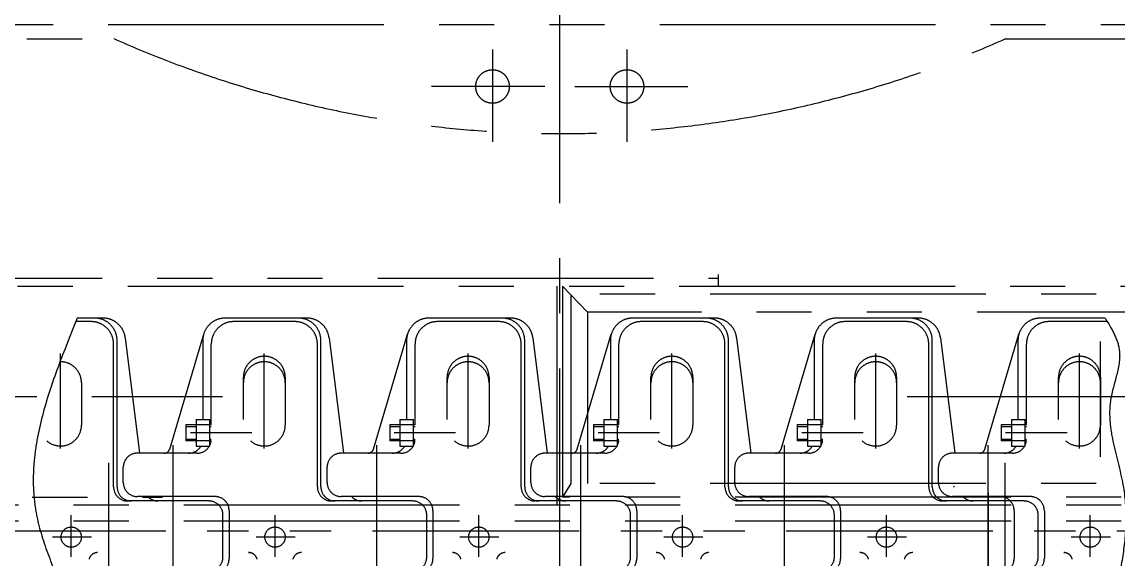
# Model space of a CAD drawing. Header units: millimetres. Extents: x 0 to 21000, y 0 to 14850.
# Drawn here: x 8323 to 10808, y 4304 to 5523 of the extents above; entities that cross this region are included whole.
import ezdxf

# ---------------------------------------------------------------- set-up
doc = ezdxf.new("R2010")
doc.units = ezdxf.units.MM
doc.header["$LTSCALE"] = 500
doc.linetypes.add('G', pattern=[2, 1.25, -0.25, 0.25, -0.25])
doc.linetypes.add('K', pattern=[2.5, 1.25, -0.25, 0.25, -0.25, 0.25, -0.25])
doc.layers.add('05', color=4, linetype='G')
doc.layers.add('07', color=6, linetype='K')

# ---------------------------------------------------------------- blocks, each defined once
blk = doc.blocks.new('errwrre')
at = {"layer": '05', "color": 142, "linetype": 'G'}
blk.add_line((-9832, 29214.6), (-17231.4, 29214.6), dxfattribs=at)
at = {"layer": '07', "color": 6, "linetype": 'K', "ltscale": 0.75}
blk.add_line((-10088.5, 26915.2), (-10088.5, 31568.1), dxfattribs=at)
at = {"layer": '07', "color": 6, "linetype": 'K'}
for p, q in [((-11237.7, 26941.1), (-11237.7, 31488.1)), ((-10164.7, 31487.6), (-10164.7, 29220.6)), ((-10146.4, 31487.6), (-10146.4, 26922.3)), ((-10110.8, 31487.6), (-10110.8, 26922.3)), ((-10393.2, 30001.8), (-10393.2, 31469.3)), ((-10643.8, 26985.6), (-10643.8, 31430.6)), ((-10625.8, 31430.6), (-10625.8, 29238)), ((-10195.7, 31430.6), (-10195.7, 29239.6)), ((-11204.7, 30223.9), (-11204.7, 30785.6)), ((-10584.8, 30785.6), (-10584.8, 29277.6)), ((-10571.2, 30450.9), (-10571.2, 30304.3)), ((-10563.2, 30455.7), (-10563.2, 30323.6)), ((-10256.6, 30440.6), (-10517.9, 30440.6)), ((-10074.3, 30462.8), (-10074.3, 30374.3)), ((-10437, 30440.3), (-10328.5, 30440.3)), ((-10029.2, 30417.1), (-10124.2, 30417.1)), ((-10275.5, 30392.8), (-10491, 30392.8)), ((-10341.1, 30345.3), (-10437, 30345.3)), ((-10310.7, 30364.5), (-10310.7, 30225.4)), ((-10039.2, 30357.2), (-10039.2, 30358.5)), ((-10134.2, 30313.1), (-10025.7, 30313.1)), ((-10029.2, 30299.1), (-10124.2, 30299.1)), ((-10328.7, 30272.6), (-10512.2, 30272.6)), ((-10341.1, 30238.3), (-10341.1, 30269.3)), ((-10280.3, 30269.3), (-10341.1, 30269.3)), ((-10328.7, 30272.6), (-10328.7, 30215)), ((-10325.1, 30269.3), (-10325.1, 30272.6)), ((-10296.3, 30269.3), (-10296.3, 30272.6)), ((-10292.7, 30272.6), (-10292.7, 30215)), ((-10280.3, 30238.3), (-10280.3, 30269.3)), ((-10166.2, 30281.1), (-10166.2, 30105.1)), ((-10156.2, 30267.1), (-10156.2, 30083.1)), ((-10274, 30178.3), (-10534.7, 30255.4)), ((-10520.2, 30253.3), (-10341.1, 30253.3)), ((-10134.2, 30244.6), (-10025.7, 30244.6)), ((-10341.1, 30238.3), (-10280.3, 30238.3)), ((-10325.1, 30215), (-10325.1, 30238.3)), ((-10296.3, 30215), (-10296.3, 30238.3)), ((-10264.7, 30240.6), (-10264.7, 30105.1)), ((-9870.8, 30224.2), (-10243.1, 30224.2)), ((-10328.7, 30215), (-10292.7, 30215)), ((-9881.1, 30186.1), (-10283.2, 30186.1)), ((-10175.1, 30186.1), (-9977.6, 30186.1)), ((-10526.5, 30077.6), (-10264.7, 30110.1)), ((-10187.3, 30107.3), (-10189.7, 30109.6)), ((-10198.2, 30073.1), (-10232.7, 30073.1)), ((-10188.2, 30059.1), (-10520.2, 30059.1)), ((-10188.2, 30051.1), (-10512.2, 30051.1)), ((-10571.2, 30027), (-10571.2, 29842.3)), ((-10563.2, 30000.1), (-10563.2, 29861.6)), ((-10074.3, 30000.7), (-10074.3, 29912.3)), ((-10437, 29978.3), (-10328.5, 29978.3)), ((-10029.2, 29955.1), (-10124.2, 29955.1)), ((-10275.5, 29930.8), (-10491, 29930.8)), ((-10310.7, 29902.5), (-10310.7, 29763.4)), ((-10039.2, 29895.2), (-10039.2, 29896.5)), ((-10341.1, 29883.3), (-10437, 29883.3)), ((-10134.2, 29851.1), (-10025.7, 29851.1)), ((-10029.2, 29837.1), (-10124.2, 29837.1)), ((-10328.7, 29810.6), (-10512.2, 29810.6)), ((-10341.1, 29776.3), (-10341.1, 29807.3)), ((-10280.3, 29807.3), (-10341.1, 29807.3)), ((-10328.7, 29810.6), (-10328.7, 29753)), ((-10325.1, 29807.3), (-10325.1, 29810.6)), ((-10296.3, 29807.3), (-10296.3, 29810.6)), ((-10292.7, 29810.6), (-10292.7, 29753)), ((-10280.3, 29776.3), (-10280.3, 29807.3)), ((-10166.2, 29819.1), (-10166.2, 29643.1)), ((-10156.2, 29805.1), (-10156.2, 29621.1)), ((-10274, 29716.3), (-10534.7, 29793.4)), ((-10520.2, 29791.3), (-10341.1, 29791.3)), ((-10341.1, 29776.3), (-10280.3, 29776.3)), ((-10325.1, 29753), (-10325.1, 29776.3)), ((-10296.3, 29753), (-10296.3, 29776.3)), ((-10264.7, 29778.6), (-10264.7, 29643.1)), ((-10328.7, 29753), (-10292.7, 29753)), ((-9881.1, 29724.1), (-10283.2, 29724.1)), ((-10526.5, 29615.6), (-10264.7, 29648.1)), ((-10188.2, 29597.1), (-10520.2, 29597.1)), ((-10198.2, 29611.1), (-10232.7, 29611.1)), ((-10643.8, 29574.1), (-10669.8, 29574.1)), ((-10661.8, 27552.1), (-10661.8, 29574.1)), ((-10188.2, 29589.1), (-10512.2, 29589.1)), ((-10571.2, 29565), (-10571.2, 29380.3)), ((-10563.2, 29538.1), (-10563.2, 29399.6)), ((-10074.3, 29538.7), (-10074.3, 29450.3)), ((-11096.7, 29248.7), (-11096.7, 29505.2)), ((-10437, 29516.3), (-10328.5, 29516.3)), ((-10029.2, 29493.1), (-10124.2, 29493.1)), ((-10275.5, 29468.8), (-10491, 29468.8)), ((-10310.7, 29440.5), (-10310.7, 29301.4)), ((-10039.2, 29433.2), (-10039.2, 29434.5)), ((-10341.1, 29421.3), (-10437, 29421.3)), ((-10134.2, 29389.1), (-10025.7, 29389.1)), ((-10029.2, 29375.1), (-10124.2, 29375.1)), ((-11180.8, 29367), (-10970.8, 29367)), ((-10328.7, 29348.6), (-10512.2, 29348.6)), ((-10328.7, 29348.6), (-10328.7, 29291)), ((-10325.1, 29345.3), (-10325.1, 29348.6)), ((-10296.3, 29345.3), (-10296.3, 29348.6)), ((-10292.7, 29348.6), (-10292.7, 29291)), ((-10166.2, 29357.1), (-10166.2, 29181.1)), ((-10274, 29254.3), (-10534.7, 29331.4)), ((-10520.2, 29329.3), (-10341.1, 29329.3)), ((-10341.1, 29314.3), (-10341.1, 29345.3)), ((-10280.3, 29345.3), (-10341.1, 29345.3)), ((-10280.3, 29314.3), (-10280.3, 29345.3)), ((-10156.2, 29343.1), (-10156.2, 29159.1)), ((-10341.1, 29314.3), (-10280.3, 29314.3)), ((-10325.1, 29291), (-10325.1, 29314.3)), ((-10296.3, 29291), (-10296.3, 29314.3)), ((-10264.7, 29316.6), (-10264.7, 29181.1)), ((-10584.8, 29277.6), (-10643.8, 29220.6)), ((-10584.8, 29277.6), (-10195.7, 29277.6)), ((-10328.7, 29291), (-10292.7, 29291)), ((-9881.1, 29262.1), (-10283.2, 29262.1)), ((-10624.1, 29239.6), (-10195.7, 29239.6)), ((-10195.7, 29239.6), (-10164.7, 29220.6)), ((-10643.8, 29220.6), (-10164.7, 29220.6)), ((-10643.8, 29208.1), (-10146.4, 29208.1)), ((-11096.7, 29180.6), (-11096.7, 28924.1)), ((-10526.5, 29153.6), (-10264.7, 29186.1)), ((-10198.2, 29149.1), (-10232.7, 29149.1)), ((-10188.2, 29135.1), (-10520.2, 29135.1)), ((-10188.2, 29127.1), (-10512.2, 29127.1)), ((-10571.2, 29103), (-10571.2, 28918.3)), ((-10563.2, 29076.1), (-10563.2, 28937.6)), ((-10074.3, 29076.7), (-10074.3, 28988.3)), ((-11180.8, 29062.2), (-10970.8, 29062.2)), ((-10437, 29054.3), (-10328.5, 29054.3)), ((-10029.2, 29031.1), (-10124.2, 29031.1)), ((-10275.5, 29006.8), (-10491, 29006.8)), ((-10310.7, 28978.5), (-10310.7, 28839.4)), ((-10341.1, 28959.3), (-10437, 28959.3)), ((-10039.2, 28971.2), (-10039.2, 28972.5)), ((-10134.2, 28927.1), (-10025.7, 28927.1)), ((-10029.2, 28913.1), (-10124.2, 28913.1)), ((-10328.7, 28886.6), (-10512.2, 28886.6)), ((-10341.1, 28852.3), (-10341.1, 28883.3)), ((-10280.3, 28883.3), (-10341.1, 28883.3)), ((-10328.7, 28886.6), (-10328.7, 28829)), ((-10325.1, 28883.3), (-10325.1, 28886.6)), ((-10296.3, 28883.3), (-10296.3, 28886.6)), ((-10292.7, 28886.6), (-10292.7, 28829)), ((-10280.3, 28852.3), (-10280.3, 28883.3)), ((-10166.2, 28895.1), (-10166.2, 28719.1)), ((-10156.2, 28881.1), (-10156.2, 28697.1)), ((-10274, 28792.3), (-10534.7, 28869.4)), ((-10520.2, 28867.3), (-10341.1, 28867.3)), ((-10341.1, 28852.3), (-10280.3, 28852.3)), ((-10325.1, 28829), (-10325.1, 28852.3)), ((-10296.3, 28829), (-10296.3, 28852.3)), ((-10264.7, 28854.6), (-10264.7, 28719.1)), ((-10328.7, 28829), (-10292.7, 28829)), ((-9881.1, 28800.1), (-10283.2, 28800.1)), ((-10526.5, 28691.6), (-10264.7, 28724.1)), ((-10198.2, 28687.1), (-10232.7, 28687.1)), ((-10188.2, 28673.1), (-10520.2, 28673.1)), ((-10188.2, 28665.1), (-10512.2, 28665.1)), ((-10571.2, 28641), (-10571.2, 28456.3)), ((-10563.2, 28614.1), (-10563.2, 28475.6)), ((-10074.3, 28614.7), (-10074.3, 28526.3)), ((-10437, 28592.3), (-10328.5, 28592.3)), ((-10029.2, 28569.1), (-10124.2, 28569.1)), ((-10275.5, 28544.8), (-10491, 28544.8)), ((-10310.7, 28516.5), (-10310.7, 28377.4)), ((-10039.2, 28509.2), (-10039.2, 28510.5)), ((-10341.1, 28497.3), (-10437, 28497.3)), ((-10134.2, 28465.1), (-10025.7, 28465.1)), ((-10393.2, 26904), (-10393.2, 28450.4)), ((-10166.2, 28433.1), (-10166.2, 28257.1)), ((-10029.2, 28451.1), (-10124.2, 28451.1)), ((-10274, 28330.3), (-10534.7, 28407.4)), ((-10520.2, 28405.3), (-10341.1, 28405.3)), ((-10328.7, 28424.6), (-10512.2, 28424.6)), ((-10341.1, 28390.3), (-10341.1, 28421.3)), ((-10280.3, 28421.3), (-10341.1, 28421.3)), ((-10328.7, 28424.6), (-10328.7, 28367)), ((-10325.1, 28421.3), (-10325.1, 28424.6)), ((-10296.3, 28421.3), (-10296.3, 28424.6)), ((-10292.7, 28424.6), (-10292.7, 28367)), ((-10280.3, 28390.3), (-10280.3, 28421.3)), ((-10156.2, 28419.1), (-10156.2, 28235.1)), ((-10341.1, 28390.3), (-10280.3, 28390.3)), ((-10325.1, 28367), (-10325.1, 28390.3)), ((-10296.3, 28367), (-10296.3, 28390.3)), ((-10264.7, 28392.6), (-10264.7, 28257.1)), ((-10328.7, 28367), (-10292.7, 28367)), ((-9881.1, 28338.1), (-10283.2, 28338.1)), ((-10164.7, 27018.8), (-10164.7, 28313.8)), ((-10526.5, 28229.6), (-10264.7, 28262.1)), ((-11204.7, 27006.6), (-11204.7, 28205.3)), ((-10188.2, 28211.1), (-10520.2, 28211.1)), ((-10198.2, 28225.1), (-10232.7, 28225.1)), ((-10188.2, 28203.1), (-10512.2, 28203.1)), ((-9870.8, 28192.2), (-10243.1, 28192.2)), ((-10571.2, 28179), (-10571.2, 28120.8)), ((-10563.2, 28152.1), (-10563.2, 28117.6)), ((-10424.6, 28130.3), (-10328.5, 28130.3)), ((-10074.3, 28152.7), (-10074.3, 28064.3)), ((-10029.2, 28107.1), (-10124.2, 28107.1)), ((-10275.5, 28082.8), (-10491, 28082.8))]:
    blk.add_line(p, q, dxfattribs=at)
for centre, radius in [((-10074.3, 30417.1), 23), ((-10074.3, 29955.1), 23), ((-10074.3, 29493.1), 23), ((-11096.7, 29367), 38), ((-11096.7, 29062.2), 38), ((-10074.3, 29031.1), 23), ((-10074.3, 28569.1), 23), ((-10074.3, 28107.1), 23)]:
    blk.add_circle(centre, radius, dxfattribs=at)
for centre, radius, start, end in [((-10437, 30392.8), 47.5, 90, 270), ((-10424.6, 30392.8), 47.5, 90, 270), ((-10328.5, 30392.8), 47.5, 318.6969, 90), ((-10019.2, 30357.2), 20, 104.9501, 180), ((-10512.2, 30323.6), 51, 180, 270), ((-10520.2, 30304.3), 51, 180, 270), ((-10134.2, 30281.1), 32, 90, 180), ((-10124.2, 30267.1), 32, 90, 180), ((-10029.2, 30267.1), 32, 0, 90), ((-10025.7, 30281.1), 32, 0, 90), ((-10296.7, 30240.6), 32, 0, 82.8192), ((-10296.7, 30221.3), 32, 0, 59.1799), ((-10134.2, 30212.6), 32, 90, 180), ((-10025.7, 30212.6), 32, 0, 90), ((-13466.2, 29214.6), 2476.5, 335.9058, 24.0942), ((-10277.7, 30165.9), 13, 0, 73.5235), ((-10188.2, 30151.8), 32, 313.4325, 0), ((-10232.7, 30105.1), 32, 180, 270), ((-10198.2, 30105.1), 32, 270, 0), ((-10520.2, 30027), 51, 97.074, 180), ((-10188.2, 30091.1), 32, 270, 0), ((-10188.2, 30083.1), 32, 270, 0), ((-10520.2, 30008.1), 51, 90, 180), ((-10512.2, 30000.1), 51, 90, 180), ((-10019.2, 30014.9), 20, 180, 255.0499), ((-10437, 29930.8), 47.5, 90, 270), ((-10424.6, 29930.8), 47.5, 90, 270), ((-10328.5, 29930.8), 47.5, 318.724, 90), ((-10019.2, 29895.2), 20, 104.9501, 180), ((-10512.2, 29861.6), 51, 180, 270), ((-10134.2, 29819.1), 32, 90, 180), ((-10025.7, 29819.1), 32, 0, 90), ((-10520.2, 29842.3), 51, 180, 270), ((-10124.2, 29805.1), 32, 90, 180), ((-10029.2, 29805.1), 32, 0, 90), ((-10296.7, 29778.6), 32, 0, 82.8192), ((-10296.7, 29759.3), 32, 0, 59.1799), ((-10277.7, 29703.8), 13, 0, 73.5235), ((-10188.2, 29689.8), 32, 313.4325, 0), ((-10232.7, 29643.1), 32, 180, 270), ((-10198.2, 29643.1), 32, 270, 0), ((-10188.2, 29629.1), 32, 270, 0), ((-10188.2, 29621.1), 32, 270, 0), ((-10520.2, 29565), 51, 97.074, 180), ((-10520.2, 29546.1), 51, 90, 180), ((-10512.2, 29538.1), 51, 90, 180), ((-10019.2, 29552.9), 20, 180, 255.0499), ((-10437, 29468.8), 47.5, 90, 270), ((-10424.6, 29468.8), 47.5, 90, 270), ((-10328.5, 29468.8), 47.5, 318.724, 90), ((-10019.2, 29433.2), 20, 104.9501, 180), ((-10512.2, 29399.6), 51, 180, 270), ((-10520.2, 29380.3), 51, 180, 270), ((-10134.2, 29357.1), 32, 90, 180), ((-10124.2, 29343.1), 32, 90, 180), ((-10029.2, 29343.1), 32, 0, 90), ((-10025.7, 29357.1), 32, 0, 90), ((-10296.7, 29316.6), 32, 0, 82.8192), ((-10296.7, 29297.3), 32, 0, 59.1799), ((-10277.7, 29241.8), 13, 0, 73.5235), ((-10188.2, 29227.8), 32, 313.4325, 0), ((-10232.7, 29181.1), 32, 180, 270), ((-10198.2, 29181.1), 32, 270, 0), ((-10520.2, 29103), 51, 97.074, 180), ((-10188.2, 29167.1), 32, 270, 0), ((-10188.2, 29159.1), 32, 270, 0), ((-10520.2, 29084.1), 51, 90, 180), ((-10512.2, 29076.1), 51, 90, 180), ((-10019.2, 29090.9), 20, 180, 255.0499), ((-10437, 29006.8), 47.5, 90, 270), ((-10424.6, 29006.8), 47.5, 90, 270), ((-10328.5, 29006.8), 47.5, 318.724, 90), ((-10019.2, 28971.2), 20, 104.9501, 180), ((-10512.2, 28937.6), 51, 180, 270), ((-10134.2, 28895.1), 32, 90, 180), ((-10025.7, 28895.1), 32, 0, 90), ((-10520.2, 28918.3), 51, 180, 270), ((-10124.2, 28881.1), 32, 90, 180), ((-10029.2, 28881.1), 32, 0, 90), ((-10296.7, 28854.6), 32, 0, 82.8192), ((-10296.7, 28835.3), 32, 0, 59.1799), ((-10277.7, 28779.8), 13, 0, 73.5235), ((-10188.2, 28765.8), 32, 313.4325, 0), ((-10232.7, 28719.1), 32, 180, 270), ((-10198.2, 28719.1), 32, 270, 0), ((-10188.2, 28705.1), 32, 270, 0), ((-10520.2, 28641), 51, 97.074, 180), ((-10188.2, 28697.1), 32, 270, 0), ((-10520.2, 28622.1), 51, 90, 180), ((-10512.2, 28614.1), 51, 90, 180), ((-10019.2, 28628.9), 20, 180, 255.0499), ((-10437, 28544.8), 47.5, 90, 270), ((-10424.6, 28544.8), 47.5, 90, 270), ((-10328.5, 28544.8), 47.5, 318.724, 90), ((-10019.2, 28509.2), 20, 104.9501, 180), ((-10520.2, 28456.3), 51, 180, 270), ((-10512.2, 28475.6), 51, 180, 270), ((-10134.2, 28433.1), 32, 90, 180), ((-10025.7, 28433.1), 32, 0, 90), ((-10124.2, 28419.1), 32, 90, 180), ((-10029.2, 28419.1), 32, 0, 90), ((-10296.7, 28392.6), 32, 0, 82.8192), ((-10296.7, 28373.3), 32, 0, 59.1799), ((-10277.7, 28317.8), 13, 0, 73.5235), ((-10188.2, 28303.8), 32, 313.4325, 0), ((-10232.7, 28257.1), 32, 180, 270), ((-10198.2, 28257.1), 32, 270, 0), ((-10520.2, 28179), 51, 97.074, 180), ((-10188.2, 28243.1), 32, 270, 0), ((-10188.2, 28235.1), 32, 270, 0), ((-10520.2, 28160.1), 51, 90, 180), ((-10512.2, 28152.1), 51, 90, 180), ((-10019.2, 28166.9), 20, 180, 255.0499), ((-10424.6, 28082.8), 47.5, 90, 181.4106), ((-10328.5, 28082.8), 47.5, 318.724, 90)]:
    blk.add_arc(centre, radius, start, end, dxfattribs=at)
for points in [[(-10571.2, 30450.9), (-10498.7, 30483.1), (-10385.1, 30463.3), (-10187.1, 30492.3), (-9865, 30451.8), (-9452, 30418.8), (-9239.2, 30487.8), (-9074.2, 30415.2), (-8742.2, 30460.7)], [(-10571.2, 28120.8), (-10129.5, 28027.5), (-9761.2, 28136.1), (-9328.2, 28036.5), (-8942.3, 28159.1), (-8742.2, 28079)]]:
    blk.add_spline(points, degree=3, dxfattribs=at)

msp = doc.modelspace()

# ---------------------------------------------------------------- block references
at = {"layer": '07', "rotation": 270}
msp.add_blockref('errwrre', (-19672.33, -5720.23), dxfattribs=at)

doc.saveas('drawing.dxf')
